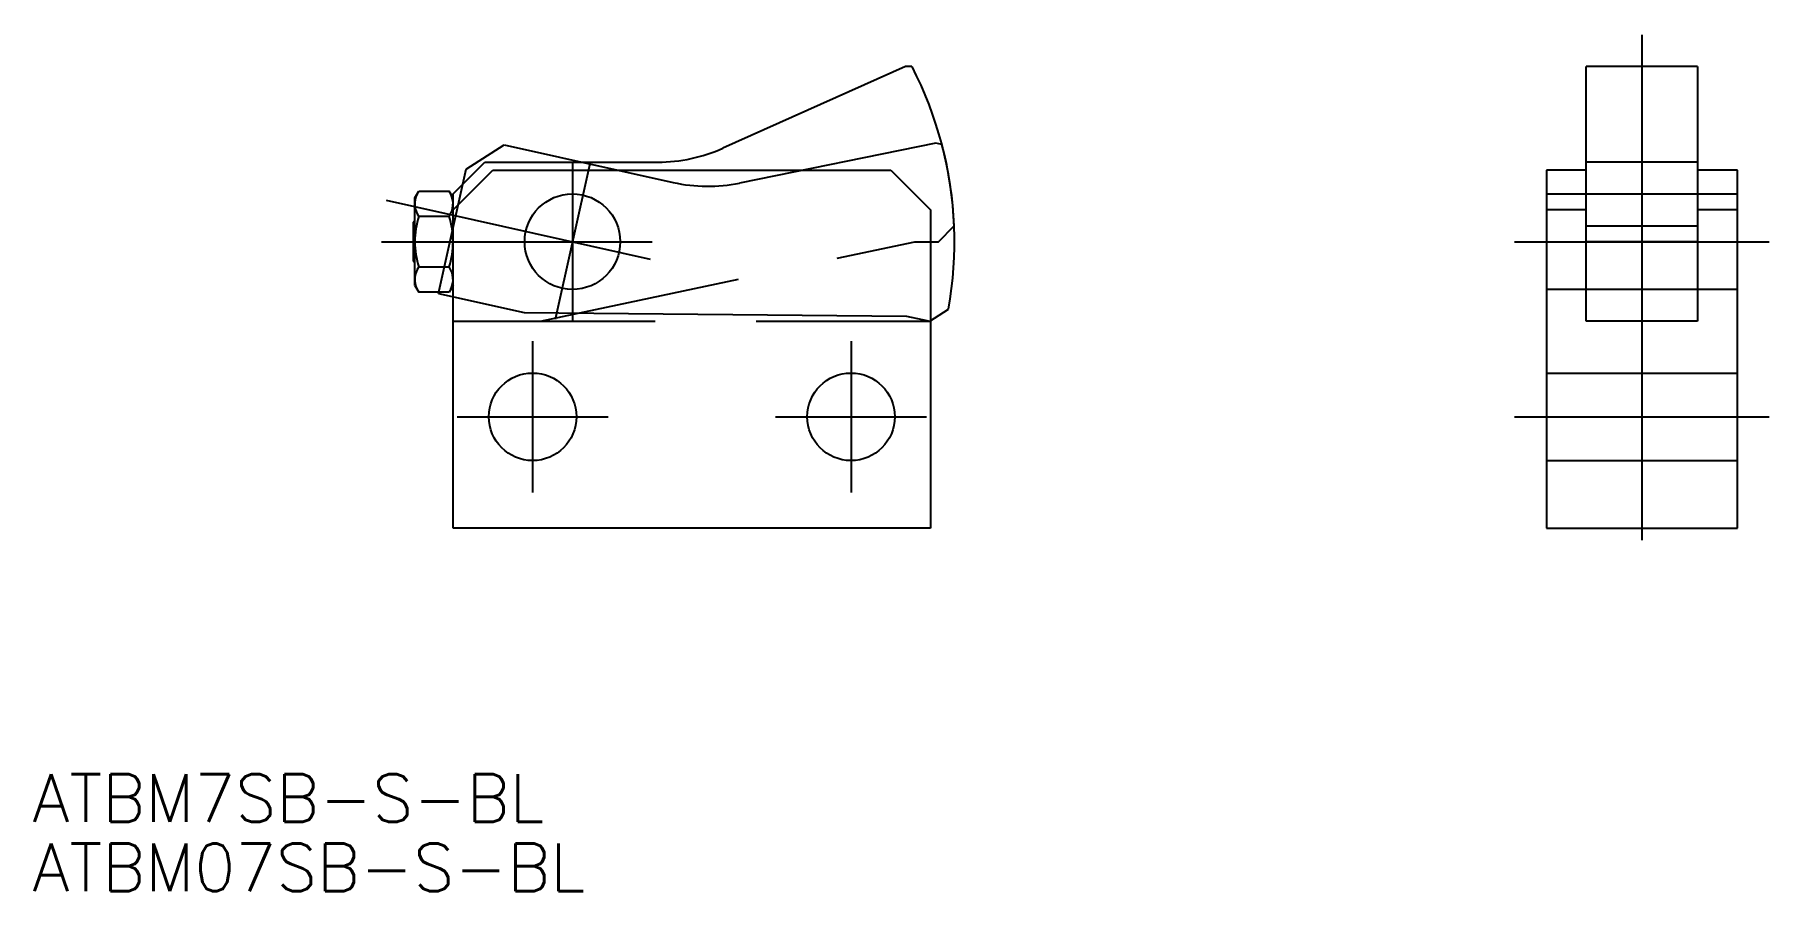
# Model space of a CAD drawing. Extents: x -26 to 83, y -23 to 31.
import ezdxf

# ---------------------------------------------------------------- set-up
doc = ezdxf.new("R2010")
doc.units = 0
for name, pattern in [('CENTER', [50.8, 31.75, -6.35, 6.35, -6.35]), ('DASHED', [19.05, 12.7, -6.35]), ('PHANTOM', [63.5, 31.75, -6.35, 6.35, -6.35, 6.35, -6.35])]:
    doc.linetypes.add(name, pattern=pattern)
doc.layers.get('0').update_dxf_attribs({"linetype": 'CONTINUOUS'})
doc.layers.add('CENTER', color=1, linetype='CENTER')
doc.styles.get("Standard").update_dxf_attribs({"font": 'txt.shx', "height": 3, "bigfont": 'bigfont.shx'})

# ---------------------------------------------------------------- blocks, each defined once
blk = doc.blocks.new('*U4')
at = {"color": 7, "linetype": 'CONTINUOUS'}
blk.add_text('ATBM7SB-S-BL', height=3, dxfattribs=at).set_placement((-26.41, -18.45))
blk = doc.blocks.new('*U5')
at = {"color": 7, "linetype": 'CONTINUOUS'}
blk.add_text('ATBM07SB-S-BL', height=3, dxfattribs=at).set_placement((-26.41, -22.8))

msp = doc.modelspace()

# ---------------------------------------------------------------- linework, layer by layer
at = {"color": 7, "linetype": 'CONTINUOUS'}
for p, q in [((28.43, 29), (16.95, 23.87)), ((28.83, 29), (28.43, 29)), ((71.18, 13), (71.18, 29)), ((78.18, 29), (71.18, 29)), ((78.18, 29), (78.18, 13)), ((0, 21), (2, 23)), ((2, 23), (12.87, 23)), ((0, 20), (2.5, 22.5)), ((2.5, 22.5), (27.5, 22.5)), ((27.5, 22.5), (30, 20)), ((68.68, 22.5), (68.68, 0)), ((71.18, 22.5), (68.68, 22.5)), ((80.68, 22.5), (78.18, 22.5)), ((80.68, 0), (80.68, 22.5)), ((-2.4, 20.75), (-2.15, 21.18)), ((-2.4, 15.25), (-2.4, 20.75)), ((-2.15, 21.18), (-0.25, 21.18)), ((0, 20.75), (-0.25, 21.18)), ((0, 0), (0, 21)), ((30, 20), (30, 0)), ((71.18, 20), (68.68, 20)), ((80.68, 20), (78.18, 20)), ((-2.4, 19.33), (-2.5, 19.23)), ((-2.5, 19.23), (-2.5, 16.77)), ((-0.25, 19.59), (-2.15, 19.59)), ((30.5, 18), (31.48, 18.99)), ((71.18, 18.99), (78.18, 18.99)), ((30, 18), (30.5, 18)), ((78.18, 18), (71.18, 18)), ((-2.5, 16.77), (-2.4, 16.67)), ((-2.15, 16.41), (-0.25, 16.41)), ((-2.4, 15.25), (-2.15, 14.82)), ((-0.25, 14.82), (-2.15, 14.82)), ((0, 15.25), (-0.25, 14.82)), ((78.18, 13), (71.18, 13)), ((30, 0), (0, 0)), ((68.68, 0), (80.68, 0))]:
    msp.add_line(p, q, dxfattribs=at)
at = {"color": 3, "linetype": 'PHANTOM'}
for p, q in [((0.83, 22.56), (3.22, 24.08)), ((3.22, 24.08), (13.83, 21.71)), ((30.32, 24.19), (18, 21.68)), ((30.71, 24.1), (30.32, 24.19)), ((-0.91, 14.75), (0.83, 22.56)), ((8.59, 22.88), (6.41, 13.12)), ((-4.21, 20.61), (12.38, 16.91)), ((-0.91, 14.75), (4.46, 13.55)), ((4.46, 13.55), (28.49, 13.33)), ((28.49, 13.33), (29.46, 13.11)), ((29.46, 13.11), (29.95, 13)), ((29.95, 13), (31.12, 13.76))]:
    msp.add_line(p, q, dxfattribs=at)
at = {"color": 3, "linetype": 'DASHED'}
for p, q in [((78.18, 23), (71.18, 23)), ((68.68, 21), (80.68, 21)), ((5.5, 13), (29, 18)), ((29, 18), (30, 18)), ((80.68, 15), (68.68, 15)), ((0, 13), (30, 13)), ((68.68, 9.75), (80.68, 9.75)), ((68.68, 4.25), (80.68, 4.25))]:
    msp.add_line(p, q, dxfattribs=at)
at = {"color": 3, "linetype": 'CONTINUOUS'}
for p, q in [((-2.4, 19.23), (-2.5, 19.23)), ((-2.4, 16.77), (-2.5, 16.77))]:
    msp.add_line(p, q, dxfattribs=at)
at = {"color": 7, "linetype": 'CONTINUOUS'}
for centre, radius in [((7.5, 18), 3), ((5, 7), 2.75), ((25, 7), 2.75)]:
    msp.add_circle(centre, radius, dxfattribs=at)
for centre, radius, start, end in [((7.5, 18), 24, 2.3757, 27.2796), ((12.87, 33), 10, 270, 294.0721), ((-0.99, 20.38), 1.41, 154.3842, 214.3842), ((-1.41, 20.38), 1.41, 325.6158, 25.6158), ((2.85, 18), 5.25, 162.412, 197.588), ((-5.25, 18), 5.25, 342.412, 17.588), ((-0.99, 15.62), 1.41, 145.6158, 205.6158), ((-1.41, 15.62), 1.41, 334.3842, 34.3842)]:
    msp.add_arc(centre, radius, start, end, dxfattribs=at)
at = {"color": 3, "linetype": 'PHANTOM'}
for centre, radius, start, end in [((7.5, 18), 24, 349.8321, 14.736), ((16, 31.48), 10, 257.4564, 281.5285)]:
    msp.add_arc(centre, radius, start, end, dxfattribs=at)
at = {"layer": 'CENTER', "color": 1, "linetype": 'CENTER'}
for p, q in [((74.68, 31), (74.68, -2)), ((7.5, 23), (7.5, 13)), ((-4.5, 18), (12.5, 18)), ((66.68, 18), (82.68, 18)), ((68.68, 18), (80.68, 18)), ((5, 11.75), (5, 2.25)), ((25, 11.75), (25, 2.25)), ((0.25, 7), (9.75, 7)), ((20.25, 7), (29.75, 7)), ((66.68, 7), (82.68, 7))]:
    msp.add_line(p, q, dxfattribs=at)

# ---------------------------------------------------------------- block references
at = {"color": 7, "linetype": 'CONTINUOUS'}
for name in ['*U4', '*U5']:
    msp.add_blockref(name, (0, 0), dxfattribs=at)

doc.saveas('drawing.dxf')
